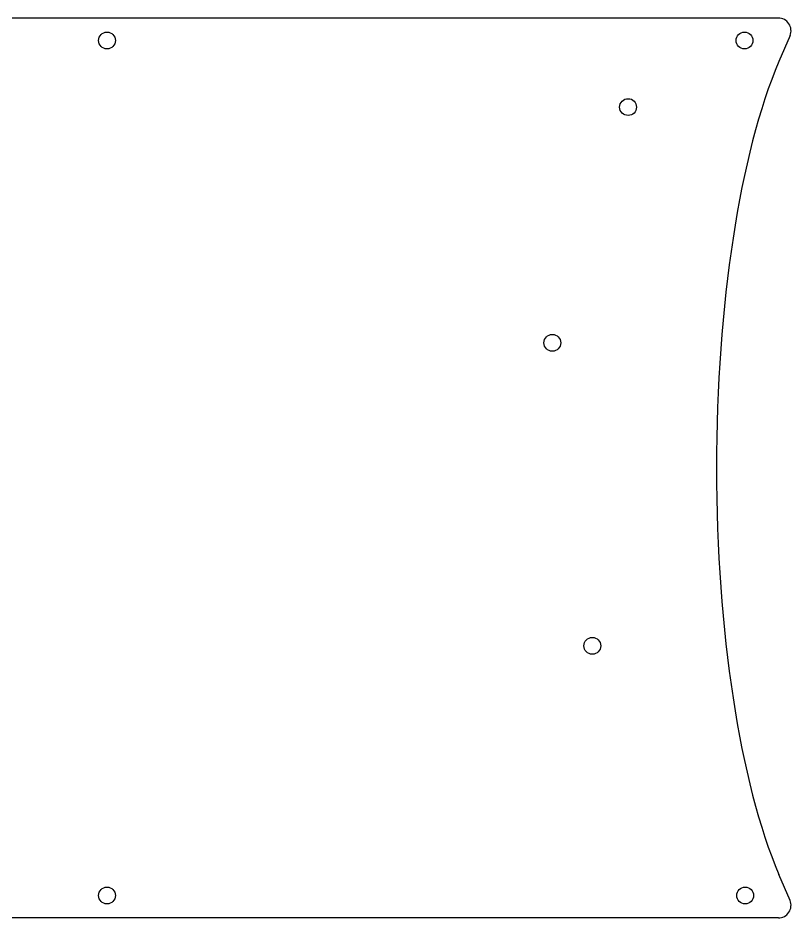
# Model space of a CAD drawing. Header units: millimetres. Extents: x -37 to 1379, y -2 to 984.
# Drawn here: x 231 to 322.8, y 377 to 483.9 of the extents above; entities that cross this region are included whole.
import ezdxf

# ---------------------------------------------------------------- set-up
doc = ezdxf.new("R2010")
doc.units = ezdxf.units.MM
doc.layers.get('0').update_dxf_attribs({"lineweight": 25, "true_color": 0xffffff})

msp = doc.modelspace()

# ---------------------------------------------------------------- linework, layer by layer
for p, q in [((321.31, 483.94), (-23.86, 483.94)), ((322.69, 481.86), (321.37, 478.77)), ((322.69, 379.1), (321.37, 382.19)), ((321.31, 377.02), (-23.86, 377.02))]:
    msp.add_line(p, q)
for centre in [(241.54, 481.28), (317.29, 481.28), (303.45, 473.36), (294.45, 445.36), (299.2, 409.36), (241.54, 379.69), (317.36, 379.69)]:
    msp.add_circle(centre, 1)
for centre, start, end in [((321.31, 482.44), 336.9262, 90), ((321.31, 378.52), 270, 23.0738)]:
    msp.add_arc(centre, 1.5, start, end)
msp.add_ellipse((330.95, 430.48), major_axis=(0, 58.46), ratio=0.29078, start_param=0.598943, end_param=2.542649)

doc.saveas('drawing.dxf')
